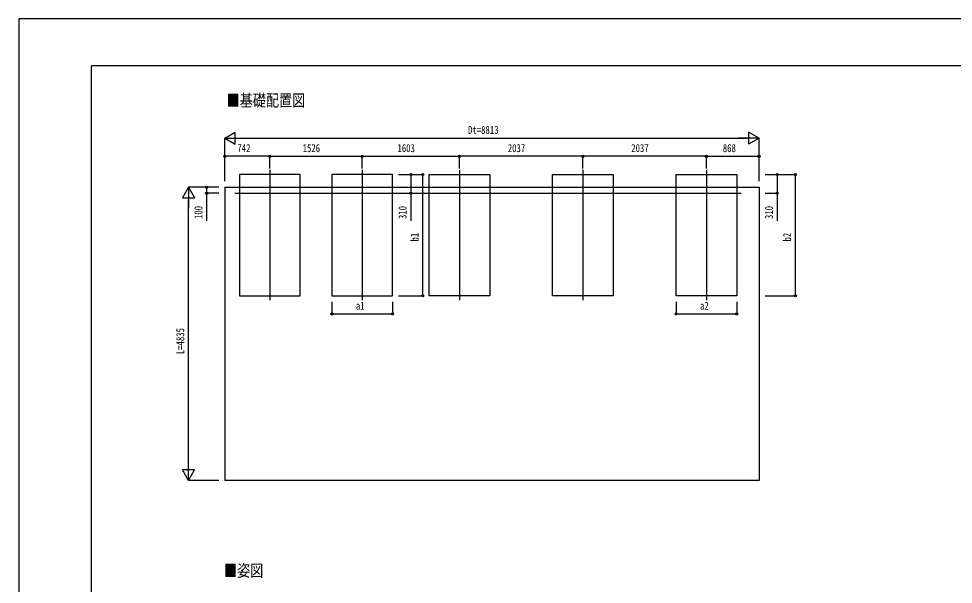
# Model space of a CAD drawing. Units: millimetres, scale not verified. Extents: x -16820 to 16820, y -11880 to 11880.
# Drawn here: x -16820 to -1401, y 2551 to 11880 of the extents above; entities that cross this region are included whole.
import ezdxf
from ezdxf.enums import TextEntityAlignment as Align

# ---------------------------------------------------------------- set-up
doc = ezdxf.new("R2010")
doc.units = ezdxf.units.MM
doc.header["$LTSCALE"] = 50
for name, color, linetype in [('0-2_USER1', 3, 'Continuous'), ('0-3_YKK_12', 2, 'Continuous'), ('0-5_YKK_A1', 4, 'Continuous'), ('0-6_YKK_D', 6, 'Continuous'), ('0-7_YKK_ZWAK', 7, 'Continuous')]:
    doc.layers.add(name, color=color, linetype=linetype)
doc.styles.add('ＭＳ ゴシック', font='')
doc.styles.get('ＭＳ ゴシック').set_extended_font_data('MS Gothic')

msp = doc.modelspace()

# ---------------------------------------------------------------- linework, layer by layer
at = {"layer": '0-3_YKK_12'}
for p, q in [((-12677.92, 9385), (-12677.92, 7235)), ((-11151.92, 9385), (-11151.92, 7235)), ((-9548.92, 9385), (-9548.92, 7235)), ((-7511.92, 9385), (-7511.92, 7235)), ((-5474.92, 9385), (-5474.92, 7235)), ((-13252.92, 9000), (-4899.92, 9000))]:
    msp.add_line(p, q, dxfattribs=at)
at = {"layer": '0-5_YKK_A1'}
for p, q in [((-13419.92, 9100), (-4606.92, 9100)), ((-13419.92, 9100), (-13419.92, 4265)), ((-4606.92, 9100), (-4606.92, 4265)), ((-4606.92, 4265), (-13418.92, 4265))]:
    msp.add_line(p, q, dxfattribs=at)
for points in [[(-13177.92, 7310), (-12177.92, 7310), (-12177.92, 9310), (-13177.92, 9310)], [(-11651.92, 7310), (-10651.92, 7310), (-10651.92, 9310), (-11651.92, 9310)], [(-9048.92, 7310), (-10048.92, 7310), (-10048.92, 9310), (-9048.92, 9310)], [(-7011.92, 7310), (-8011.92, 7310), (-8011.92, 9310), (-7011.92, 9310)], [(-4974.92, 7310), (-5974.92, 7310), (-5974.92, 9310), (-4974.92, 9310)]]:
    msp.add_lwpolyline(points, close=True, dxfattribs=at)
at = {"layer": '0-6_YKK_D'}
for p, q in [((-13419.92, 9910), (-13246.72, 10010)), ((-13419.92, 9200), (-13419.92, 9911)), ((-13419.92, 9910), (-13246.72, 9810)), ((-13419.92, 9910), (-13073.51, 9910)), ((-13246.72, 9810), (-13246.72, 10010)), ((-13219.92, 9910), (-4806.92, 9910)), ((-4606.92, 9910), (-4953.33, 9910)), ((-4606.92, 9910), (-4780.13, 10010)), ((-4780.13, 10010), (-4780.13, 9810)), ((-4606.92, 9910), (-4780.13, 9810)), ((-4606.92, 9200), (-4606.92, 9911)), ((-13419.92, 9200), (-13419.92, 9611)), ((-12677.92, 9610), (-13419.92, 9610)), ((-12677.92, 9410), (-12677.92, 9611)), ((-12677.92, 9410), (-12677.92, 9611)), ((-12677.92, 9610), (-11151.92, 9610)), ((-11151.92, 9410), (-11151.92, 9611)), ((-11151.92, 9410), (-11151.92, 9611)), ((-11151.92, 9610), (-9548.92, 9610)), ((-9548.92, 9410), (-9548.92, 9611)), ((-9548.92, 9410), (-9548.92, 9611)), ((-7511.92, 9610), (-9548.92, 9610)), ((-7511.92, 9410), (-7511.92, 9611)), ((-7511.92, 9410), (-7511.92, 9611)), ((-5474.92, 9610), (-7511.92, 9610)), ((-5474.92, 9410), (-5474.92, 9611)), ((-5474.92, 9410), (-5474.92, 9611)), ((-5474.92, 9610), (-4606.92, 9610)), ((-4606.92, 9200), (-4606.92, 9611)), ((-10551.92, 9310), (-10351.3, 9310)), ((-10551.92, 9310), (-10151.3, 9310)), ((-10152.3, 7310), (-10152.3, 9310)), ((-4506.92, 9310), (-4005.92, 9310)), ((-4506.92, 9310), (-4305.92, 9310)), ((-4006.92, 7310), (-4006.92, 9310)), ((-14019.92, 9100), (-14119.92, 8926.79)), ((-13519.92, 9100), (-14020.92, 9100)), ((-14019.92, 9100), (-13919.92, 8926.79)), ((-14019.92, 9100), (-14019.92, 8753.59)), ((-13519.92, 9100), (-13720.92, 9100)), ((-13519.92, 9000), (-13720.92, 9000)), ((-10551.92, 9000), (-10351.3, 9000)), ((-4506.92, 9000), (-4305.92, 9000)), ((-14119.92, 8926.79), (-13919.92, 8926.79)), ((-14019.92, 4465), (-14019.92, 8900)), ((-10551.92, 7310), (-10151.3, 7310)), ((-4506.92, 7310), (-4005.92, 7310)), ((-11651.92, 7210), (-11651.92, 7009)), ((-10651.92, 7210), (-10651.92, 7009)), ((-5974.92, 7210), (-5974.92, 7009)), ((-4974.92, 7210), (-4974.92, 7009)), ((-11651.92, 7010), (-10651.92, 7010)), ((-5974.92, 7010), (-4974.92, 7010)), ((-14019.92, 4265), (-14019.92, 4611.41)), ((-14019.92, 4265), (-14119.92, 4438.21)), ((-13919.92, 4438.21), (-14119.92, 4438.21)), ((-14019.92, 4265), (-13919.92, 4438.21)), ((-13519.92, 4265), (-14020.92, 4265))]:
    msp.add_line(p, q, dxfattribs=at)
for points in [[(-10352.3, 9310), (-10352.3, 9000), (-10352.3, 8545.6)], [(-4306.92, 9310), (-4306.92, 9000), (-4306.92, 8545.6)], [(-13719.92, 9100), (-13719.92, 9000), (-13719.92, 8545.6)]]:
    msp.add_lwpolyline(points, dxfattribs=at)
for centre in [(-13419.92, 9610), (-12677.92, 9610), (-12677.92, 9610), (-11151.92, 9610), (-11151.92, 9610), (-9548.92, 9610), (-9548.92, 9610), (-7511.92, 9610), (-7511.92, 9610), (-5474.92, 9610), (-5474.92, 9610), (-4606.92, 9610), (-10352.3, 9310), (-10152.3, 9310), (-4306.92, 9310), (-4006.92, 9310), (-13719.92, 9100), (-13719.92, 9000), (-10352.3, 9000), (-4306.92, 9000), (-10152.3, 7310), (-4006.92, 7310), (-11651.92, 7010), (-10651.92, 7010), (-5974.92, 7010), (-4974.92, 7010)]:
    msp.add_circle(centre, 17, dxfattribs=at)
at = {"layer": '0-7_YKK_ZWAK'}
for p in [(15580.08, 11100), (-15619.92, -10100)]:
    msp.add_line(p, (-15619.92, 11100), dxfattribs=at)
msp.add_lwpolyline([(-16820, -11880), (16820, -11880), (16820, 11880), (-16820, 11880)], close=True, dxfattribs=at)

# ---------------------------------------------------------------- texts
at = {"layer": '0-2_USER1', "style": 'ＭＳ ゴシック', "width": 0.8}
for s, p in [('■基礎配置図', (-13388.8, 10374.41)), ('■姿図', (-13432.8, 2618.49))]:
    msp.add_text(s, height=197.9, dxfattribs=at).set_placement(p, align=Align.BOTTOM_LEFT)
at = {"layer": '0-6_YKK_D', "style": 'ＭＳ ゴシック', "width": 0.8}
for s, p in [('Dt=8813', (-9407.02, 9940)), ('742', (-13212.12, 9640)), ('1526', (-12135.72, 9640)), ('1603', (-10571.22, 9640)), ('2037', (-8751.22, 9640)), ('2037', (-6714.22, 9640)), ('868', (-5204.12, 9640)), ('a1', (-11257.52, 7040)), ('a2', (-5580.52, 7040))]:
    msp.add_text(s, height=132, dxfattribs=at).set_placement(p, align=Align.BOTTOM_LEFT)
for s, p in [('100', (-13749.92, 8575.6)), ('310', (-10382.3, 8575.6)), ('310', (-4336.92, 8575.6)), ('b1', (-10182.3, 8204.4)), ('b2', (-4036.92, 8204.4)), ('L=4835', (-14049.92, 6346.5))]:
    msp.add_text(s, height=132, rotation=90, dxfattribs=at).set_placement(p, align=Align.BOTTOM_LEFT)

doc.saveas('drawing.dxf')
